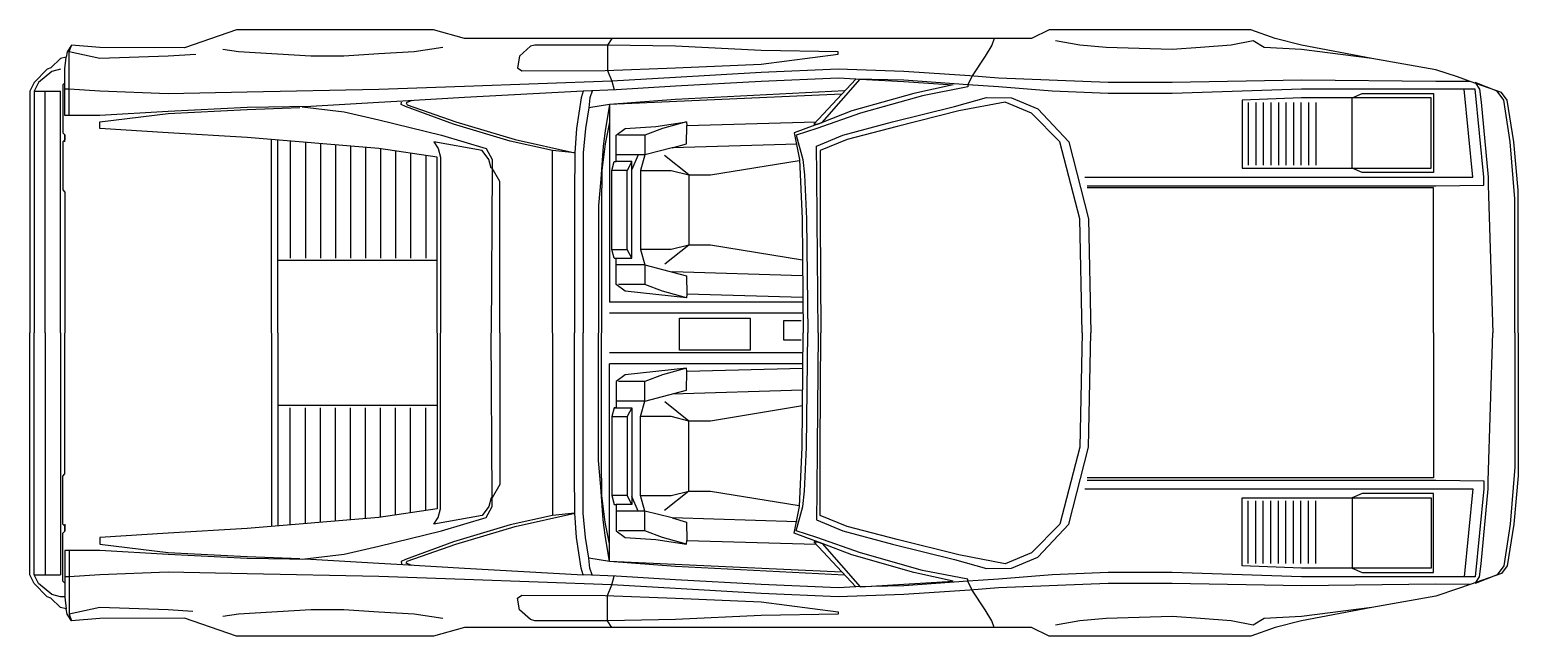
# Model space of a CAD drawing. Extents: x -4.31 to 0, y -0.88 to 0.88.
import ezdxf

# ---------------------------------------------------------------- set-up
doc = ezdxf.new("R2010")
doc.units = 0
doc.layers.get('0').update_dxf_attribs({"linetype": 'CONTINUOUS'})

msp = doc.modelspace()

# ---------------------------------------------------------------- linework, layer by layer
at = {"color": 0, "linetype": 'BYBLOCK'}
for p, q in [((-4.2421, 0.7562), (-4.2804, 0.7244)), ((-4.2169, 0.7623), (-4.2421, 0.7562)), ((-4.2804, 0.7244), (-4.293, 0.6988)), ((-4.293, 0.6988), (-4.2169, 0.6988)), ((-4.293, 0.6988), (-4.293, -0.0002)), ((-4.2612, -0.0002), (-4.2612, 0.6988)), ((-4.2169, -0.0002), (-4.2169, 0.6988)), ((-0.7809, 0.6667), (-0.7809, 0.4856)), ((-0.7591, 0.6667), (-0.7591, 0.4856)), ((-0.7374, 0.6667), (-0.7374, 0.4856)), ((-0.7157, 0.6667), (-0.7157, 0.4856)), ((-0.6939, 0.6667), (-0.6939, 0.4856)), ((-0.6722, 0.6667), (-0.6722, 0.4856)), ((-0.6504, 0.6667), (-0.6504, 0.4856)), ((-0.6287, 0.6667), (-0.6287, 0.4856)), ((-0.6069, 0.6667), (-0.6069, 0.4856)), ((-0.5852, 0.6667), (-0.5852, 0.4856)), ((-4.2043, 0.5522), (-4.2043, 0.5726)), ((-3.6066, 0), (-3.6066, 0.5591)), ((-3.5879, -0.0002), (-3.5879, 0.5574)), ((-3.5519, 0.5539), (-3.5519, 0.2158)), ((-3.5084, 0.5498), (-3.5084, 0.2158)), ((-3.4649, 0.5476), (-3.4649, 0.2158)), ((-3.4214, 0.5439), (-3.4214, 0.2158)), ((-3.3779, 0.5403), (-3.3779, 0.2158)), ((-3.3344, 0.5367), (-3.3344, 0.2158)), ((-3.2909, 0.5328), (-3.2909, 0.2158)), ((-3.2474, 0.5262), (-3.2474, 0.2158)), ((-3.2039, 0.5197), (-3.2039, 0.2158)), ((-3.1604, 0.5132), (-3.1604, 0.2158)), ((-2.5458, 0.5148), (-2.6093, 0.5148)), ((-2.5645, 0.4956), (-2.5775, 0.47)), ((-2.3996, 0.4574), (-2.4692, 0.513)), ((-2.3996, 0.4574), (-2.3996, 0.2542)), ((-2.5645, 0.216), (-2.5775, 0.2412)), ((-2.3996, 0.2542), (-2.4688, 0.1986)), ((-3.1273, 0.2094), (-3.5879, 0.2094)), ((-2.5266, 0.1968), (-2.6093, 0.1968)), ((-2.0704, 0.1655), (-2.447, 0.1764)), ((-2.0695, 0.0889), (-2.6284, 0.0889)), ((-2.0695, 0.0567), (-2.6284, 0.0567)), ((-4.2612, -0.0002), (-4.2612, -0.6992)), ((-4.2169, -0.0002), (-4.2169, -0.6992)), ((-3.6066, -0.0004), (-3.6066, -0.5596)), ((-3.5879, -0.0002), (-3.5879, -0.5578)), ((-2.0695, -0.0571), (-2.6284, -0.0571)), ((-2.0695, -0.0894), (-2.6284, -0.0894)), ((-2.0704, -0.1659), (-2.447, -0.1768)), ((-3.1273, -0.2099), (-3.5879, -0.2099)), ((-2.5266, -0.1973), (-2.6093, -0.1973)), ((-2.3996, -0.2547), (-2.4688, -0.199)), ((-3.5519, -0.5543), (-3.5519, -0.2162)), ((-3.5084, -0.5503), (-3.5084, -0.2162)), ((-3.4649, -0.548), (-3.4649, -0.2162)), ((-3.4214, -0.5444), (-3.4214, -0.2162)), ((-3.3779, -0.5408), (-3.3779, -0.2162)), ((-3.3344, -0.5371), (-3.3344, -0.2162)), ((-3.2909, -0.5332), (-3.2909, -0.2162)), ((-3.2474, -0.5267), (-3.2474, -0.2162)), ((-3.2039, -0.5202), (-3.2039, -0.2162)), ((-3.1604, -0.5136), (-3.1604, -0.2162)), ((-2.5645, -0.2164), (-2.5775, -0.2416)), ((-2.3996, -0.4578), (-2.3996, -0.2547)), ((-2.5645, -0.4961), (-2.5775, -0.4704)), ((-2.3996, -0.4578), (-2.4692, -0.5135)), ((-2.5458, -0.5152), (-2.6093, -0.5152)), ((-0.7809, -0.6672), (-0.7809, -0.486)), ((-0.7591, -0.6672), (-0.7591, -0.486)), ((-0.7374, -0.6672), (-0.7374, -0.486)), ((-0.7157, -0.6672), (-0.7157, -0.486)), ((-0.6939, -0.6672), (-0.6939, -0.486)), ((-0.6722, -0.6672), (-0.6722, -0.486)), ((-0.6504, -0.6672), (-0.6504, -0.486)), ((-0.6287, -0.6672), (-0.6287, -0.486)), ((-0.6069, -0.6672), (-0.6069, -0.486)), ((-0.5852, -0.6672), (-0.5852, -0.486)), ((-4.2043, -0.5526), (-4.2043, -0.5731)), ((-4.293, -0.6992), (-4.2169, -0.6992))]:
    msp.add_line(p, q, dxfattribs=at)
for points in [[(0, 0), (0, 0.413), (-0.0126, 0.5526), (-0.0318, 0.6735), (-0.0483, 0.6957), (-0.1392, 0.7275), (-0.1753, 0.7401), (-0.2388, 0.761), (-0.4232, 0.794), (-0.6268, 0.8323), (-0.7029, 0.8514), (-0.7733, 0.8766), (-1.3566, 0.8766), (-1.4084, 0.8514), (-1.5223, 0.8514), (-3.0477, 0.8514), (-3.1382, 0.8766), (-3.708, 0.8766), (-3.8576, 0.824), (-4.1025, 0.8258), (-4.1851, 0.8323), (-4.1977, 0.8131), (-4.2003, 0.7971), (-4.2169, 0.794), (-4.2451, 0.7662), (-4.2551, 0.7623), (-4.293, 0.7244), (-4.3056, 0.6988), (-4.3056, -0.0002)], [(-4.1916, 0.6287), (-4.1916, 0.764), (-4.1916, 0.8131), (-4.1851, 0.8323)], [(-3.1112, 0.8258), (-3.1939, 0.8131), (-3.2956, 0.8071), (-3.397, 0.8005), (-3.4922, 0.8005), (-3.7023, 0.8131), (-3.7467, 0.8197)], [(-2.6219, 0.8514), (-2.6345, 0.8323), (-2.6345, 0.7592), (-2.6219, 0.7283), (-2.6154, 0.7027)], [(-1.5162, 0.8514), (-1.5223, 0.8323), (-1.5415, 0.8005), (-1.5798, 0.7431), (-1.5924, 0.7179), (-1.5924, 0.7114), (-1.5924, 0.7114), (-1.7229, 0.6861), (-1.9025, 0.6352), (-2.0286, 0.5909), (-2.0882, 0.5717), (-2.0691, 0.5017), (-2.0643, 0.4574), (-2.0591, 0.3303), (-2.0552, -0.0002)], [(-0.4232, 0.794), (-0.6268, 0.8197), (-0.7346, 0.8258), (-0.7664, 0.8449), (-0.8299, 0.8323), (-0.9191, 0.8258), (-1.0013, 0.8197), (-1.1922, 0.8258), (-1.2683, 0.8323), (-1.3384, 0.8449)], [(-1.2474, 0.4256), (-0.2388, 0.4256), (-0.0996, 0.4269), (-0.0992, 0.4508), (-0.1244, 0.7053), (-0.6268, 0.7053), (-0.7981, 0.6988), (-1.0013, 0.6927), (-1.1857, 0.6927), (-1.3479, 0.6988), (-1.5036, 0.7114), (-1.5924, 0.7179), (-1.7768, 0.7305), (-1.9164, 0.734), (-1.9673, 0.737), (-2.1896, 0.7275), (-2.4375, 0.7135), (-2.6093, 0.7027), (-2.7045, 0.6988), (-2.7045, 0.6996), (-3.0477, 0.6809), (-3.2269, 0.67), (-3.2956, 0.6661), (-3.4922, 0.6544), (-3.6767, 0.6518), (-3.9054, 0.6405), (-4.1025, 0.6287), (-4.2043, 0.6287), (-4.2043, 0.7053), (-4.2043, 0.764), (-4.2003, 0.7971)], [(-3.8248, 0.8055), (-3.9054, 0.8005), (-4.1025, 0.794), (-4.1916, 0.8131)], [(-0.1392, 0.7275), (-0.2388, 0.7266), (-0.6268, 0.7305), (-1.0013, 0.7244), (-1.1857, 0.7244), (-1.5036, 0.737), (-1.5863, 0.7431), (-1.7768, 0.7562), (-1.9673, 0.7623), (-2.1896, 0.7531), (-2.4375, 0.7388), (-2.6219, 0.7283), (-3.0477, 0.7127), (-3.2956, 0.7044), (-3.6767, 0.6961), (-3.9054, 0.6914), (-4.1025, 0.6988), (-4.1916, 0.7053), (-4.2043, 0.7053)], [(-1.9164, 0.734), (-2.0373, 0.6035), (-2.0273, 0.6035), (-2.0138, 0.6087), (-1.9038, 0.734), (-1.7768, 0.7266), (-1.635, 0.7179), (-1.7481, 0.6927), (-1.9277, 0.6418), (-2.0138, 0.6087), (-2.0604, 0.5909), (-2.0943, 0.5783), (-2.0795, 0.5017), (-2.0717, 0.3303), (-2.0682, -0.0002)], [(-4.2043, 0.7235), (-4.2103, 0.717), (-4.2103, 0.5787), (-4.2043, 0.5726), (-4.2043, 0.5583), (-4.2103, 0.5522), (-4.2103, 0.4134), (-4.2043, 0.4073), (-4.2043, 0)], [(-2.7045, 0.6988), (-2.7106, 0.6796), (-2.7237, 0.5909), (-2.7293, 0.5209), (-2.7298, 0.4004), (-2.7298, -0.0002)], [(-2.6789, 0.6988), (-2.6854, 0.6796), (-2.6889, 0.6513), (-2.698, 0.5909), (-2.7045, 0.5209), (-2.7045, 0.4956), (-2.7045, 0.3747), (-2.7045, -0.0002)], [(-1.9486, 0.7001), (-2.4375, 0.6753), (-2.6284, 0.6609), (-2.6889, 0.6513)], [(-1.9569, 0.6909), (-1.9569, 0.6909), (-1.9569, 0.6909), (-2.6284, 0.6609), (-2.6284, 0.0894)], [(-1.2535, 0.4508), (-0.1309, 0.4508), (-0.1561, 0.7053)], [(-0.01, -0.0002), (-0.01, 0.3873), (-0.01, 0.3873), (-0.0231, 0.5526), (-0.0418, 0.6735), (-0.0609, 0.6988), (-0.1244, 0.7244), (-0.1118, 0.7053), (-0.1074, 0.6674), (-0.0866, 0.4508), (-0.0866, 0.4269), (-0.0735, -0.0002)], [(-3.1273, 0), (-3.1273, 0.5082), (-3.1273, 0.5082), (-3.2956, 0.5335), (-3.6767, 0.5652), (-3.9054, 0.5783), (-4.1025, 0.5909), (-4.1025, 0.61), (-3.9054, 0.6344), (-3.6767, 0.6457), (-3.5244, 0.6522)], [(-3.5179, 0.654), (-3.3957, 0.6392), (-3.2956, 0.6161), (-3.1147, 0.5717), (-2.9851, 0.5335), (-2.9681, 0.5017), (-2.9681, 0.4765), (-2.9712, 0.4765), (-2.9777, 0.5017), (-2.9968, 0.5274), (-3.1364, 0.5526), (-3.1238, 0.5335), (-3.1173, 0.5082), (-3.1173, 0)], [(-2.7293, 0.5209), (-2.7933, 0.5274), (-2.9155, 0.5548), (-3.0795, 0.6035), (-3.2191, 0.6544), (-3.2317, 0.6609), (-3.23, 0.667)], [(-3.2, 0.6718), (-3.2169, 0.6653), (-3.2143, 0.6592), (-3.0729, 0.61), (-2.9016, 0.5591), (-2.7293, 0.5209)], [(-2.6284, 0.6609), (-2.641, 0.5844), (-2.6471, 0.54), (-2.6537, 0.4447), (-2.6602, 0.3686), (-2.6602, 0)], [(-2.0251, -0.0002), (-2.0278, 0.3303), (-2.0286, 0.4574), (-2.0299, 0.54), (-1.9538, 0.5717), (-1.8098, 0.61), (-1.6306, 0.6544), (-1.5384, 0.6805), (-1.4654, 0.6796), (-1.3892, 0.6479), (-1.3001, 0.5526), (-1.2431, 0.3303), (-1.2366, -0.0002)], [(-1.2618, -0.0002), (-1.2683, 0.3303), (-1.3257, 0.5526), (-1.4084, 0.6352), (-1.4845, 0.667), (-1.618, 0.6418), (-1.7968, 0.597), (-1.9412, 0.5591), (-2.0191, 0.5274), (-2.0191, 0.3303), (-2.0177, -0.0002)], [(-2.6284, 0.6096), (-2.641, 0.5465), (-2.6506, 0.47), (-2.6519, 0.3686), (-2.6519, 0)], [(-2.0695, 0.102), (-2.4053, 0.1116), (-2.4053, 0.1116), (-2.4057, 0.1016), (-2.5836, 0.1207), (-2.6093, 0.1398), (-2.6093, 0.2155), (-2.6154, 0.216), (-2.6219, 0.2412), (-2.6219, 0.47), (-2.6154, 0.4956), (-2.6093, 0.4961), (-2.6093, 0.5717), (-2.5836, 0.5909), (-2.4949, 0.597), (-2.4057, 0.61), (-2.4053, 0.5996), (-2.0321, 0.61)], [(-2.4057, 0.61), (-2.4758, 0.5909), (-2.5266, 0.5717), (-2.6028, 0.5717)], [(-2.5266, 0.5717), (-2.5266, 0.5148), (-2.5393, 0.47), (-2.5393, 0.2412), (-2.5266, 0.1968), (-2.5266, 0.1398)], [(-2.086, 0.5456), (-2.447, 0.5348), (-2.4057, 0.5465), (-2.4053, 0.5996)], [(-2.7933, 0), (-2.7933, 0.5274)], [(-2.447, 0.5348), (-2.5266, 0.5148), (-2.5458, 0.5148), (-2.5645, 0.4726), (-2.5645, 0.4956), (-2.6093, 0.4961)], [(-2.9459, -0.0002), (-2.9459, 0.4382), (-2.9681, 0.4765), (-2.9712, 0)], [(-2.5393, 0.47), (-2.4501, 0.47), (-2.3996, 0.4574), (-2.3361, 0.4574), (-2.0799, 0.4991)], [(-2.6219, 0.2412), (-2.5775, 0.2412), (-2.5775, 0.47), (-2.6219, 0.47)], [(-2.6154, 0.216), (-2.5645, 0.216), (-2.5645, 0.4726)], [(-0.2453, -0.0002), (-0.2453, 0.4191), (-1.2474, 0.4191)], [(-2.0708, 0.2107), (-2.3361, 0.2542), (-2.3996, 0.2542), (-2.4501, 0.2412), (-2.5393, 0.2412)], [(-2.5266, 0.1968), (-2.4057, 0.1651), (-2.4053, 0.1116)], [(-2.4057, 0.1016), (-2.4758, 0.1207), (-2.5266, 0.1398), (-2.6028, 0.1398)], [(-2.074, 0.0347), (-2.1258, 0.0347), (-2.1258, -0.0198), (-2.074, -0.0198)], [(0, -0.0004), (0, -0.4134), (-0.0126, -0.553), (-0.0318, -0.674), (-0.0483, -0.6961), (-0.1392, -0.7279), (-0.1753, -0.7405), (-0.2388, -0.7614), (-0.4232, -0.7944), (-0.6268, -0.8327), (-0.7029, -0.8519), (-0.7733, -0.8771), (-1.3566, -0.8771), (-1.4084, -0.8519), (-1.5223, -0.8519), (-3.0477, -0.8519), (-3.1382, -0.8771), (-3.708, -0.8771), (-3.8576, -0.8245), (-4.1025, -0.8262), (-4.1851, -0.8327), (-4.1977, -0.8136), (-4.2003, -0.7975), (-4.2169, -0.7944), (-4.2451, -0.7666), (-4.2551, -0.7627), (-4.293, -0.7248), (-4.3056, -0.6992), (-4.3056, -0.0002)], [(-4.2043, -0.7636), (-4.2169, -0.7627), (-4.2421, -0.7566), (-4.2804, -0.7248), (-4.293, -0.6992), (-4.293, -0.0002)], [(-4.2043, -0.724), (-4.2103, -0.7175), (-4.2103, -0.5791), (-4.2043, -0.5731), (-4.2043, -0.5587), (-4.2103, -0.5526), (-4.2103, -0.4139), (-4.2043, -0.4078), (-4.2043, -0.0004)], [(-3.1273, -0.0004), (-3.1273, -0.5087), (-3.1273, -0.5087), (-3.2956, -0.5339), (-3.6767, -0.5657), (-3.9054, -0.5787), (-4.1025, -0.5913), (-4.1025, -0.6105), (-3.9054, -0.6348), (-3.6767, -0.6461), (-3.5244, -0.6526)], [(-3.5179, -0.6544), (-3.3957, -0.6396), (-3.2956, -0.6165), (-3.1147, -0.5722), (-2.9851, -0.5339), (-2.9681, -0.5022), (-2.9681, -0.4769), (-2.9712, -0.4769), (-2.9777, -0.5022), (-2.9968, -0.5278), (-3.1364, -0.553), (-3.1238, -0.5339), (-3.1173, -0.5087), (-3.1173, -0.0004)], [(-2.9459, -0.0002), (-2.9459, -0.4387), (-2.9681, -0.4769), (-2.9712, -0.0004)], [(-2.7933, -0.0004), (-2.7933, -0.5278)], [(-2.7045, -0.6992), (-2.7106, -0.68), (-2.7237, -0.5913), (-2.7293, -0.5213), (-2.7298, -0.4008), (-2.7298, -0.0002)], [(-2.6789, -0.6992), (-2.6854, -0.68), (-2.6889, -0.6518), (-2.698, -0.5913), (-2.7045, -0.5213), (-2.7045, -0.4961), (-2.7045, -0.3751), (-2.7045, -0.0002)], [(-2.6284, -0.6613), (-2.641, -0.5848), (-2.6471, -0.5404), (-2.6537, -0.4452), (-2.6602, -0.3691), (-2.6602, -0.0004)], [(-2.6284, -0.61), (-2.641, -0.547), (-2.6506, -0.4704), (-2.6519, -0.3691), (-2.6519, -0.0004)], [(-1.9164, -0.7344), (-2.0373, -0.6039), (-2.0273, -0.6039), (-2.0138, -0.6092), (-1.9038, -0.7344), (-1.7768, -0.727), (-1.635, -0.7183), (-1.7481, -0.6931), (-1.9277, -0.6422), (-2.0138, -0.6092), (-2.0604, -0.5913), (-2.0943, -0.5787), (-2.0795, -0.5022), (-2.0717, -0.3308), (-2.0682, -0.0002)], [(-1.5162, -0.8519), (-1.5223, -0.8327), (-1.5415, -0.801), (-1.5798, -0.7436), (-1.5924, -0.7183), (-1.5924, -0.7118), (-1.5924, -0.7118), (-1.7229, -0.6866), (-1.9025, -0.6357), (-2.0286, -0.5913), (-2.0882, -0.5722), (-2.0691, -0.5022), (-2.0643, -0.4578), (-2.0591, -0.3308), (-2.0552, -0.0002)], [(-2.0251, -0.0002), (-2.0278, -0.3308), (-2.0286, -0.4578), (-2.0299, -0.5404), (-1.9538, -0.5722), (-1.8098, -0.6105), (-1.6306, -0.6548), (-1.5384, -0.6809), (-1.4654, -0.68), (-1.3892, -0.6483), (-1.3001, -0.553), (-1.2431, -0.3308), (-1.2366, -0.0002)], [(-1.2618, -0.0002), (-1.2683, -0.3308), (-1.3257, -0.553), (-1.4084, -0.6357), (-1.4845, -0.6674), (-1.618, -0.6422), (-1.7968, -0.5974), (-1.9412, -0.5596), (-2.0191, -0.5278), (-2.0191, -0.3308), (-2.0177, -0.0002)], [(-0.2453, -0.0002), (-0.2453, -0.4195), (-1.2474, -0.4195)], [(-0.01, -0.0002), (-0.01, -0.3878), (-0.01, -0.3878), (-0.0231, -0.553), (-0.0418, -0.674), (-0.0609, -0.6992), (-0.1244, -0.7248), (-0.1118, -0.7057), (-0.1074, -0.6679), (-0.0866, -0.4513), (-0.0866, -0.4273), (-0.0735, -0.0002)], [(-1.9569, -0.6914), (-1.9569, -0.6914), (-1.9569, -0.6914), (-2.6284, -0.6613), (-2.6284, -0.0898)], [(-2.0695, -0.1024), (-2.4053, -0.112), (-2.4053, -0.112), (-2.4057, -0.102), (-2.5836, -0.1211), (-2.6093, -0.1403), (-2.6093, -0.216), (-2.6154, -0.2164), (-2.6219, -0.2416), (-2.6219, -0.4704), (-2.6154, -0.4961), (-2.6093, -0.4965), (-2.6093, -0.5722), (-2.5836, -0.5913), (-2.4949, -0.5974), (-2.4057, -0.6105), (-2.4053, -0.6), (-2.0321, -0.6105)], [(-2.4057, -0.102), (-2.4758, -0.1211), (-2.5266, -0.1403), (-2.6028, -0.1403)], [(-2.5266, -0.1973), (-2.4057, -0.1655), (-2.4053, -0.112)], [(-2.5266, -0.5722), (-2.5266, -0.5152), (-2.5393, -0.4704), (-2.5393, -0.2416), (-2.5266, -0.1973), (-2.5266, -0.1403)], [(-2.0708, -0.2112), (-2.3361, -0.2547), (-2.3996, -0.2547), (-2.4501, -0.2416), (-2.5393, -0.2416)], [(-2.6219, -0.2416), (-2.5775, -0.2416), (-2.5775, -0.4704), (-2.6219, -0.4704)], [(-2.6154, -0.2164), (-2.5645, -0.2164), (-2.5645, -0.473)], [(-1.2474, -0.426), (-0.2388, -0.426), (-0.0996, -0.4273), (-0.0992, -0.4513), (-0.1244, -0.7057), (-0.6268, -0.7057), (-0.7981, -0.6992), (-1.0013, -0.6931), (-1.1857, -0.6931), (-1.3479, -0.6992), (-1.5036, -0.7118), (-1.5924, -0.7183), (-1.7768, -0.7309), (-1.9164, -0.7344), (-1.9673, -0.7375), (-2.1896, -0.7279), (-2.4375, -0.714), (-2.6093, -0.7031), (-2.7045, -0.6992), (-2.7045, -0.7001), (-3.0477, -0.6814), (-3.2269, -0.6705), (-3.2956, -0.6666), (-3.4922, -0.6548), (-3.6767, -0.6522), (-3.9054, -0.6409), (-4.1025, -0.6292), (-4.2043, -0.6292), (-4.2043, -0.7057), (-4.2043, -0.7644), (-4.2003, -0.7975)], [(-2.447, -0.5352), (-2.5266, -0.5152), (-2.5458, -0.5152), (-2.5645, -0.473), (-2.5645, -0.4961), (-2.6093, -0.4965)], [(-2.5393, -0.4704), (-2.4501, -0.4704), (-2.3996, -0.4578), (-2.3361, -0.4578), (-2.0799, -0.4995)], [(-1.2535, -0.4513), (-0.1309, -0.4513), (-0.1561, -0.7057)], [(-2.7293, -0.5213), (-2.7933, -0.5278), (-2.9155, -0.5552), (-3.0795, -0.6039), (-3.2191, -0.6548), (-3.2317, -0.6613), (-3.23, -0.6674)], [(-3.2, -0.6722), (-3.2169, -0.6657), (-3.2143, -0.6596), (-3.0729, -0.6105), (-2.9016, -0.5596), (-2.7293, -0.5213)], [(-2.086, -0.5461), (-2.447, -0.5352), (-2.4057, -0.547), (-2.4053, -0.6)], [(-2.4057, -0.6105), (-2.4758, -0.5913), (-2.5266, -0.5722), (-2.6028, -0.5722)], [(-4.1916, -0.6292), (-4.1916, -0.7644), (-4.1916, -0.8136), (-4.1851, -0.8327)], [(-1.9486, -0.7005), (-2.4375, -0.6757), (-2.6284, -0.6613), (-2.6889, -0.6518)], [(-0.1392, -0.7279), (-0.2388, -0.727), (-0.6268, -0.7309), (-1.0013, -0.7248), (-1.1857, -0.7248), (-1.5036, -0.7375), (-1.5863, -0.7436), (-1.7768, -0.7566), (-1.9673, -0.7627), (-2.1896, -0.7536), (-2.4375, -0.7392), (-2.6219, -0.7288), (-3.0477, -0.7131), (-3.2956, -0.7048), (-3.6767, -0.6966), (-3.9054, -0.6918), (-4.1025, -0.6992), (-4.1916, -0.7057), (-4.2043, -0.7057)], [(-2.6219, -0.8519), (-2.6345, -0.8327), (-2.6345, -0.7596), (-2.6219, -0.7288), (-2.6154, -0.7031)], [(-3.8343, -0.8054), (-3.9054, -0.801), (-4.1025, -0.7944), (-4.1916, -0.8136)], [(-3.1112, -0.8262), (-3.1939, -0.8136), (-3.2956, -0.8075), (-3.397, -0.801), (-3.4922, -0.801), (-3.7023, -0.8136), (-3.7467, -0.8201)], [(-0.4232, -0.7944), (-0.6268, -0.8201), (-0.7346, -0.8262), (-0.7664, -0.8453), (-0.8299, -0.8327), (-0.9191, -0.8262), (-1.0013, -0.8201), (-1.1922, -0.8262), (-1.2683, -0.8327), (-1.3384, -0.8453)]]:
    msp.add_lwpolyline(points, dxfattribs=at)
for points in [[(-1.9673, 0.8062), (-1.9673, 0.8131), (-2.1896, 0.8166), (-2.4375, 0.8288), (-2.6345, 0.8323), (-2.641, 0.8323), (-2.8442, 0.8323), (-2.8576, 0.8288), (-2.889, 0.8005), (-2.8951, 0.767), (-2.8824, 0.7579), (-2.8824, 0.7579), (-2.641, 0.7592), (-2.4375, 0.7662), (-2.1896, 0.7775), (-1.9673, 0.8062)], [(-0.4802, 0.6796), (-0.4519, 0.6927), (-0.2453, 0.6927), (-0.2453, 0.4639), (-0.4519, 0.4639), (-0.4802, 0.4765)], [(-0.7981, 0.4765), (-0.2518, 0.4765), (-0.2518, 0.6796), (-0.6268, 0.6796), (-0.7981, 0.6735)], [(-2.2213, 0.0428), (-2.2213, -0.0498), (-2.426, -0.0498), (-2.426, 0.0428)], [(-0.4802, -0.68), (-0.4519, -0.6931), (-0.2453, -0.6931), (-0.2453, -0.4643), (-0.4519, -0.4643), (-0.4802, -0.4769)], [(-0.7981, -0.4769), (-0.2518, -0.4769), (-0.2518, -0.68), (-0.6268, -0.68), (-0.7981, -0.674)], [(-1.9673, -0.8066), (-1.9673, -0.8136), (-2.1896, -0.8171), (-2.4375, -0.8292), (-2.6345, -0.8327), (-2.641, -0.8327), (-2.8442, -0.8327), (-2.8576, -0.8292), (-2.889, -0.801), (-2.8951, -0.7675), (-2.8824, -0.7583), (-2.8824, -0.7583), (-2.641, -0.7596), (-2.4375, -0.7666), (-2.1896, -0.7779), (-1.9673, -0.8066)]]:
    msp.add_lwpolyline(points, close=True, dxfattribs=at)

doc.saveas('drawing.dxf')
